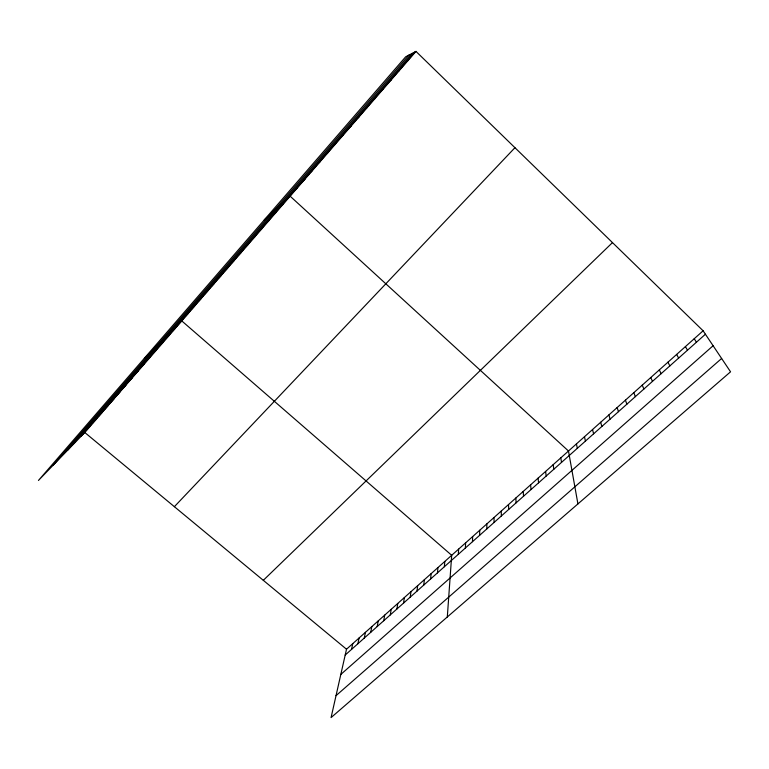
<?xml version="1.0" encoding="UTF-8"?>
<svg xmlns="http://www.w3.org/2000/svg" width="769" height="769" viewBox="0 0 769 769"><rect width="100%" height="100%" fill="white"/><g stroke="black" fill="none" stroke-linecap="round" stroke-linejoin="round"><path stroke-width="1.15" d="M486.815 528.918L486.854 523.9M479.625 535.33L479.731 530.264M472.474 541.693L472.647 536.579M465.38 548.018L465.62 542.866M458.324 554.295L458.632 549.104M447.308 616.988L451.691 555.295L181.753 320.894L144.332 358.306M444.357 566.743L444.799 561.457M437.446 572.895L437.946 567.57M430.573 579.019L431.14 573.645M423.748 585.094L424.373 579.691M416.971 591.13L417.654 585.69M410.233 597.129L410.982 591.649M403.542 603.088L404.35 597.571M396.891 609.019L397.756 603.454M390.277 614.902L391.21 609.298M383.721 620.746L384.702 615.113M377.195 626.552L378.242 620.891M370.716 632.329L371.812 626.62M364.275 638.068L365.429 632.329M357.873 643.768L359.085 637.991M351.51 649.43L352.779 643.624M703.116 330.795L346.511 649.219L331.074 717.592L730.55 371.812L703.116 330.795L415.981 51.408L405.667 56.81L38.45 480.452L84.763 432.486L415.981 51.408M53.378 464.995L409.041 55.041M67.749 450.105L412.242 53.359M80.832 436.561L415.116 51.859M174.38 506.684L514.942 147.706M92.482 423.152L96.327 419.182M86.637 429.881L90.531 425.853M104.286 409.569L108.045 405.696M98.365 416.385L102.171 412.463M110.246 402.706L113.966 398.89M122.3 388.835L125.914 385.134M116.254 395.795L119.916 392.036M134.508 374.782L138.026 371.196M128.385 381.837L131.951 378.194M140.679 367.688L144.149 364.16M146.889 360.536L150.311 357.066M159.443 346.098L162.759 342.743M153.146 353.346L156.511 349.933M165.777 338.802L169.045 335.515M172.169 331.449L175.38 328.228M185.069 316.597L188.174 313.502M191.596 309.09L194.644 306.062M198.162 301.535L201.151 298.574M204.775 293.921L207.707 291.028M211.437 286.26L214.311 283.434M218.146 278.541L220.963 275.783M224.904 270.765L227.662 268.083M231.709 262.931L234.401 260.316M263.315 580.326L612.48 242.6M238.563 255.039L241.197 252.501M245.465 247.099L248.041 244.629M252.424 239.092L254.923 236.708M259.422 231.027L261.864 228.72M266.487 222.914L268.862 220.674M273.591 214.724L275.898 212.571M280.752 206.486L282.992 204.41M264.248 219.953L290.144 196.191L568.483 451.009L577.923 503.926M295.459 189.568L297.555 187.655M303.005 180.878L305.033 179.062M310.609 172.131L312.56 170.391M345.194 655.053L705.413 334.236M340.821 674.432L713.113 345.733M318.279 163.307L320.154 161.663M336.024 695.657L721.63 358.479M325.998 154.415L327.796 152.868M333.784 145.456L335.505 143.995M341.628 136.43L343.272 135.065M349.539 127.327L351.097 126.058M357.508 118.157L358.988 116.984M365.544 108.91L366.938 107.833M373.638 99.595L374.945 98.615M381.808 90.194L383.02 89.319M390.037 80.726L391.161 79.957M398.323 71.181L399.371 70.517M406.686 61.558L407.637 61.001M84.763 432.486L346.511 649.219M694.224 338.725L696.426 342.243M685.4 346.608L687.496 350.193M676.643 354.422L678.643 358.085M667.953 362.18L669.847 365.909M659.331 369.889L661.119 373.686M650.766 377.531L652.468 381.395M642.269 385.125L643.864 389.047M633.829 392.661L635.338 396.65M625.447 400.14L626.86 404.196M617.132 407.56L618.459 411.684M608.875 414.933L610.115 419.115M600.685 422.258L601.829 426.497M592.543 429.525L593.601 433.822M584.469 436.734L585.43 441.089M576.442 443.896L577.327 448.308M560.803 457.863L561.524 462.39M553.18 464.668L553.815 469.253M545.615 471.435L546.173 476.059M538.089 478.145L538.569 482.826M530.62 484.816L531.023 489.545M523.208 491.439L523.535 496.226M515.836 498.024L516.086 502.849M508.52 504.551L508.694 509.434M501.244 511.049L501.359 515.97M494.025 517.499L494.063 522.468"/></g></svg>
